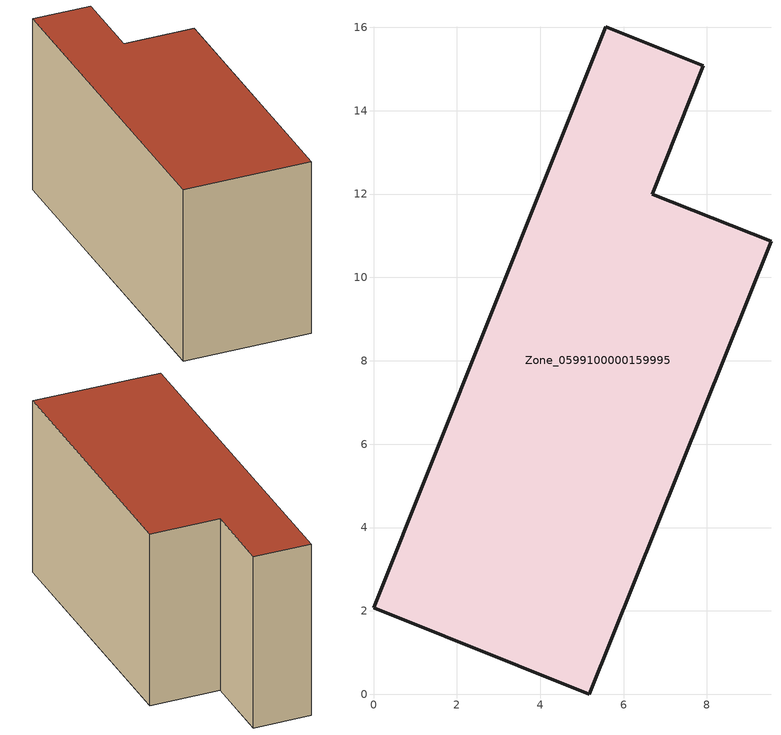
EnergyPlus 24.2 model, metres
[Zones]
Zone_0599100000159995
 floor ground (C_G): 0,2.07 5.58,16.01 7.92,15.07 6.69,11.99 9.54,10.86 5.18,0 z0
 wall outside (C_F): 5.58,16.01 0,2.07 5.18,0 9.54,10.86 6.69,11.99 7.92,15.07 5.58,16.01 z0:7.89
 roof outside (C_R): 0,2.07 5.18,0 9.54,10.86 6.69,11.99 7.92,15.07 5.58,16.01 z7.89
[BUILDING]
Pand.0599100000159995: North Axis=0; Terrain=City; Loads Convergence Tolerance Value=0.04; Temperature Convergence Tolerance Value=0.4; Solar Distribution=FullExterior; Maximum Number of Warmup Days=25; Minimum Number of Warmup Days=1
[Site:Location]
Rotterdam.The.Hague.AP_ZH_NLD Design_Conditions: Latitude=51.96; Longitude=4.45; Time Zone=1; Elevation=-4.5
[SITE:GROUNDTEMPERATURE:BUILDINGSURFACE]
18, 18, 18, 18, 18, 18, 18, 18, 18, 18, 18, 18
[MATERIAL] Thermal Absorptance=0.9; Solar Absorptance=0.7; Visible Absorptance=0.7
Name | Roughness | Thickness | Conductivity | Density | Specific Heat
G.TC.1975-1991 | MediumSmooth | 0.15 | 0.288461 | 540 | 1210
F.TC.1975-1991 | Rough | 0.3 | 0.230769 | 1920 | 840
R.TC.1975-1991 | MediumRough | 0.2 | 0.153846 | 1500 | 1000
[CONSTRUCTION]
C_G: G.TC.1975-1991
C_F: F.TC.1975-1991
C_R: R.TC.1975-1991
[ZONE]
Zone_0599100000159995: Type=1; Multiplier=1; Ceiling Height=Autocalculate; Volume=Autocalculate; Floor Area=autocalculate; Part of Total Floor Area=Yes
[ZONEINFILTRATION:DESIGNFLOWRATE]
Infil_Zone_0599100000159995: Zone or ZoneList or Space or SpaceList=Zone_0599100000159995; Schedule=AlwaysOn; Design Flow Rate Calculation Method=Flow/Area; Flow Rate per Floor Area=0.003; Constant Term Coefficient=1; Temperature Term Coefficient=0; Velocity Term Coefficient=0; Velocity Squared Term Coefficient=0
[HVACTEMPLATE:ZONE:IDEALLOADSAIRSYSTEM]
Zone_0599100000159995: Maximum Heating Supply Air Temperature=50; Minimum Cooling Supply Air Temperature=13; Maximum Heating Supply Air Humidity Ratio=0.0156; Minimum Cooling Supply Air Humidity Ratio=0.0077; Heating Limit=NoLimit; Cooling Limit=NoLimit; Dehumidification Control Type=ConstantSensibleHeatRatio; Cooling Sensible Heat Ratio=0.7; Dehumidification Setpoint=60; Humidification Control Type=None; Humidification Setpoint=30; Outdoor Air Method=None; Outdoor Air Flow Rate per Person=0.00944; Outdoor Air Flow Rate per Zone Floor Area=0; Outdoor Air Flow Rate per Zone=0; Demand Controlled Ventilation Type=None; Outdoor Air Economizer Type=NoEconomizer; Heat Recovery Type=None; Sensible Heat Recovery Effectiveness=0.7; Latent Heat Recovery Effectiveness=0.65
[ZONECONTROL:THERMOSTAT]
ThermostatControl_Zone_0599100000159995: Zone or ZoneList=Zone_0599100000159995; Control Type Schedule=DualSetpointControlType; Control 1=Thermostat_Zone_0599100000159995; Temperature Difference Between Cutout And Setpoint=0
[THERMOSTATSETPOINT:DUALSETPOINT]
Thermostat_Zone_0599100000159995: Heating Setpoint Temperature Schedule=HeatingSetpoint_Zone_0599100000159995; Cooling Setpoint Temperature Schedule=CoolingSetpoint_Zone_0599100000159995
[SCHEDULE:COMPACT]
HeatingSetpoint_Zone_0599100000159995: Through: 12/31, For: AllDays, Until: 24:00, 21
CoolingSetpoint_Zone_0599100000159995: Through: 12/31, For: AllDays, Until: 24:00, 24
DualSetpointControlType: Through: 12/31, For: AllDays, Until: 24:00, 4
AlwaysOn: Through: 12/31, For: AllDays, Until: 24:00, 1
